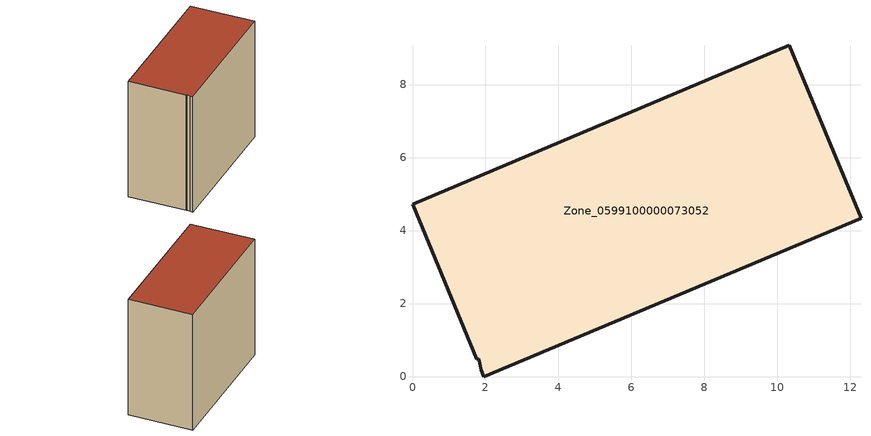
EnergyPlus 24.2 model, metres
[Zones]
Zone_0599100000073052
 floor ground (C_G): 1.76,0.47 0,4.72 10.32,9.07 12.29,4.34 1.96,0 1.88,0.18 1.82,0.49 z0.76
 wall outside (C_F): 0,4.72 1.76,0.47 1.82,0.49 1.88,0.18 1.96,0 12.29,4.34 10.32,9.07 0,4.72 z0.76:10.58
 roof outside (C_R): 1.88,0.18 1.96,0 12.29,4.34 10.32,9.07 0,4.72 1.76,0.47 1.82,0.49 z10.58
[BUILDING]
Pand.0599100000073052: North Axis=0; Terrain=City; Loads Convergence Tolerance Value=0.04; Temperature Convergence Tolerance Value=0.4; Solar Distribution=FullExterior; Maximum Number of Warmup Days=25; Minimum Number of Warmup Days=1
[Site:Location]
Rotterdam.The.Hague.AP_ZH_NLD Design_Conditions: Latitude=51.96; Longitude=4.45; Time Zone=1; Elevation=-4.5
[SITE:GROUNDTEMPERATURE:BUILDINGSURFACE]
18, 18, 18, 18, 18, 18, 18, 18, 18, 18, 18, 18
[MATERIAL] Thermal Absorptance=0.9; Solar Absorptance=0.7; Visible Absorptance=0.7
Name | Roughness | Thickness | Conductivity | Density | Specific Heat
G.TI.1946 | MediumSmooth | 0.15 | 1 | 540 | 1210
F.TI.1946 | Rough | 0.3 | 0.857143 | 1920 | 840
R.TI.1946 | MediumRough | 0.2 | 0.1 | 1500 | 1000
[CONSTRUCTION]
C_G: G.TI.1946
C_F: F.TI.1946
C_R: R.TI.1946
[ZONE]
Zone_0599100000073052: Type=1; Multiplier=1; Ceiling Height=Autocalculate; Volume=Autocalculate; Floor Area=autocalculate; Part of Total Floor Area=Yes
[ZONEINFILTRATION:DESIGNFLOWRATE]
Infil_Zone_0599100000073052: Zone or ZoneList or Space or SpaceList=Zone_0599100000073052; Schedule=AlwaysOn; Design Flow Rate Calculation Method=Flow/Area; Flow Rate per Floor Area=0.003; Constant Term Coefficient=1; Temperature Term Coefficient=0; Velocity Term Coefficient=0; Velocity Squared Term Coefficient=0
[HVACTEMPLATE:ZONE:IDEALLOADSAIRSYSTEM]
Zone_0599100000073052: Maximum Heating Supply Air Temperature=50; Minimum Cooling Supply Air Temperature=13; Maximum Heating Supply Air Humidity Ratio=0.0156; Minimum Cooling Supply Air Humidity Ratio=0.0077; Heating Limit=NoLimit; Cooling Limit=NoLimit; Dehumidification Control Type=ConstantSensibleHeatRatio; Cooling Sensible Heat Ratio=0.7; Dehumidification Setpoint=60; Humidification Control Type=None; Humidification Setpoint=30; Outdoor Air Method=None; Outdoor Air Flow Rate per Person=0.00944; Outdoor Air Flow Rate per Zone Floor Area=0; Outdoor Air Flow Rate per Zone=0; Demand Controlled Ventilation Type=None; Outdoor Air Economizer Type=NoEconomizer; Heat Recovery Type=None; Sensible Heat Recovery Effectiveness=0.7; Latent Heat Recovery Effectiveness=0.65
[ZONECONTROL:THERMOSTAT]
ThermostatControl_Zone_0599100000073052: Zone or ZoneList=Zone_0599100000073052; Control Type Schedule=DualSetpointControlType; Control 1=Thermostat_Zone_0599100000073052; Temperature Difference Between Cutout And Setpoint=0
[THERMOSTATSETPOINT:DUALSETPOINT]
Thermostat_Zone_0599100000073052: Heating Setpoint Temperature Schedule=HeatingSetpoint_Zone_0599100000073052; Cooling Setpoint Temperature Schedule=CoolingSetpoint_Zone_0599100000073052
[SCHEDULE:COMPACT]
HeatingSetpoint_Zone_0599100000073052: Through: 12/31, For: AllDays, Until: 24:00, 21
CoolingSetpoint_Zone_0599100000073052: Through: 12/31, For: AllDays, Until: 24:00, 24
DualSetpointControlType: Through: 12/31, For: AllDays, Until: 24:00, 4
AlwaysOn: Through: 12/31, For: AllDays, Until: 24:00, 1
